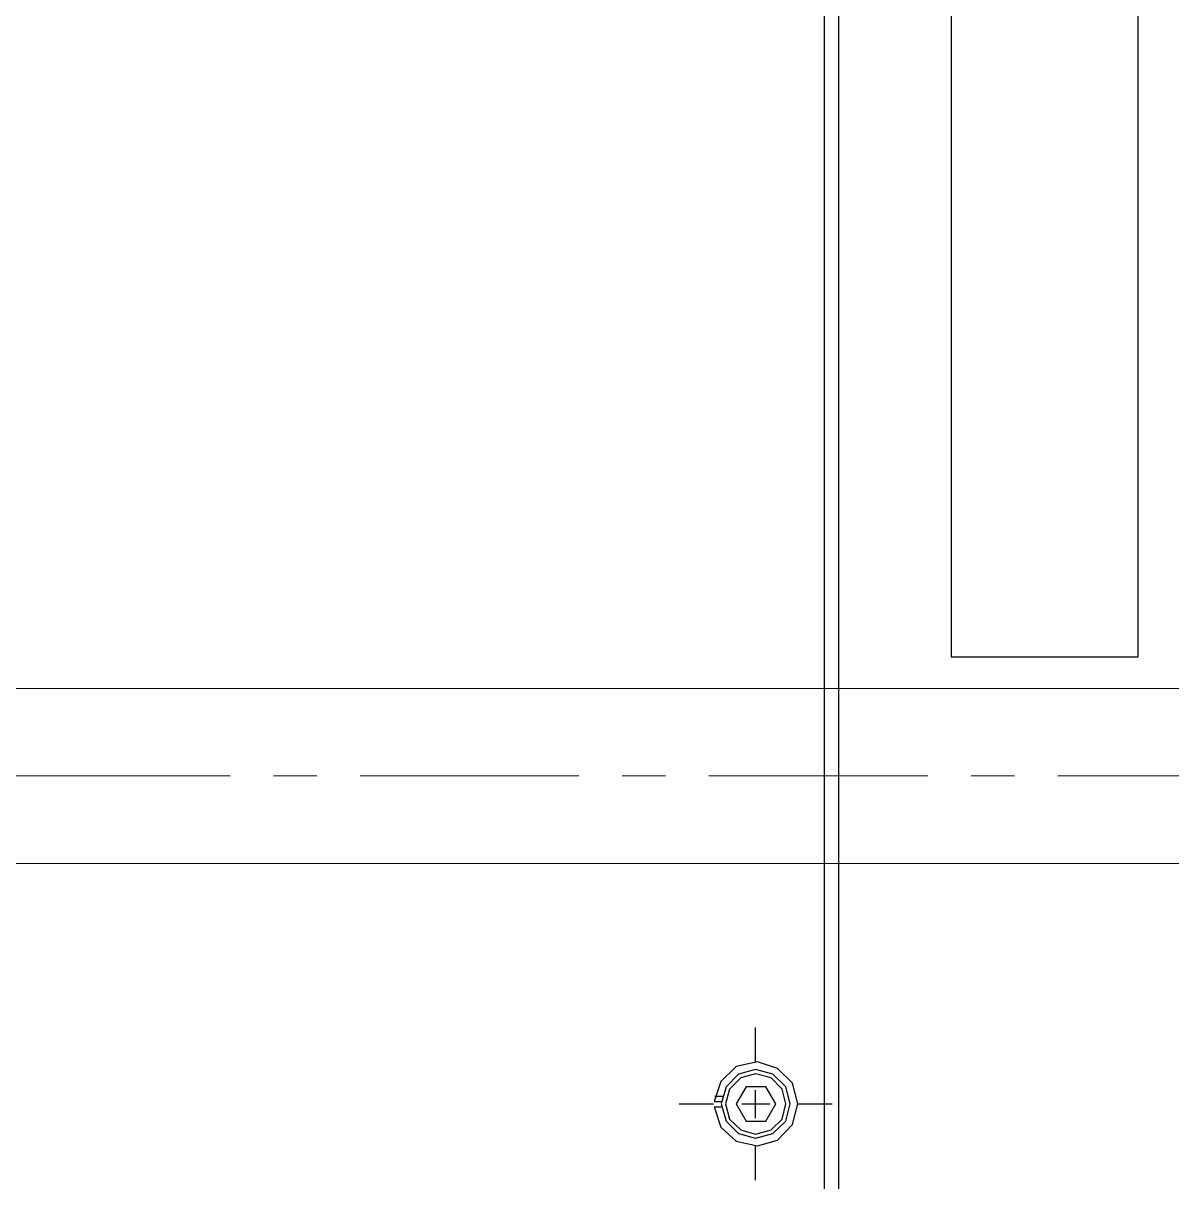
# Model space of a CAD drawing. Header units: millimetres. Extents: x -211 to 45495, y 24 to 52952.
# Drawn here: x 13556.2 to 13723.2, y 34323 to 34491.4 of the extents above; entities that cross this region are included whole.
import ezdxf

# ---------------------------------------------------------------- set-up
doc = ezdxf.new("R2010")
doc.units = ezdxf.units.MM
doc.linetypes.add('CENTER', pattern=[50.7, 31.8, -6.3, 6.3, -6.3])
doc.layers.add('Layer2', color=7, linetype='Continuous')

# ---------------------------------------------------------------- blocks, each defined once
blk = doc.blocks.new('BLKF215')
at = {"layer": 'Layer2', "color": 7, "linetype": 'Continuous', "lineweight": 13}
for p, q in [((15040.9, 34394.67), (12099.21, 34394.67)), ((12099.21, 34369.27), (16159.21, 34369.27))]:
    blk.add_line(p, q, dxfattribs=at)
at = {"layer": 'Layer2', "color": 7, "linetype": 'CENTER', "lineweight": 13}
blk.add_line((12084.21, 34381.97), (15055.9, 34381.97), dxfattribs=at)
blk = doc.blocks.new('BLKF1612')
at = {"layer": 'Layer2', "color": 7, "linetype": 'Continuous', "lineweight": 25}
for p, q in [((13660.55, 34338.09), (13658.91, 34336.46)), ((13662.7, 34338.7), (13660.55, 34338.09)), ((13664.94, 34338.09), (13662.7, 34338.7)), ((13666.58, 34336.46), (13664.94, 34338.09)), ((13658.91, 34336.46), (13658.31, 34334.31)), ((13667.09, 34334.31), (13666.58, 34336.46)), ((13658.31, 34334.31), (13658.91, 34332.07)), ((13658.91, 34332.07), (13660.55, 34330.52)), ((13664.94, 34330.52), (13666.58, 34332.07)), ((13660.55, 34330.52), (13662.7, 34329.91)), ((13662.7, 34329.91), (13664.94, 34330.52))]:
    blk.add_line(p, q, dxfattribs=at)
blk = doc.blocks.new('BLKF1613')
at = {"layer": 'Layer2', "color": 7, "linetype": 'Continuous', "lineweight": 25}
for p, q in [((13660.2, 34338.61), (13658.4, 34336.8)), ((13662.7, 34339.3), (13660.2, 34338.61)), ((13665.2, 34338.61), (13662.7, 34339.3)), ((13667.09, 34336.8), (13665.2, 34338.61)), ((13658.4, 34336.8), (13657.71, 34334.31)), ((13667.7, 34334.31), (13667.09, 34336.8)), ((13657.71, 34334.31), (13658.4, 34331.81)), ((13658.4, 34331.81), (13660.2, 34330)), ((13665.2, 34330), (13667.09, 34331.81)), ((13660.2, 34330), (13662.7, 34329.31)), ((13662.7, 34329.31), (13665.2, 34330))]:
    blk.add_line(p, q, dxfattribs=at)
blk = doc.blocks.new('BLKF1646')
at = {"layer": 'Layer2', "color": 7, "linetype": 'Continuous', "lineweight": 25}
for p, q in [((13659.86, 34339.73), (13657.62, 34337.58)), ((13662.96, 34340.42), (13659.86, 34339.73)), ((13665.89, 34339.47), (13662.96, 34340.42)), ((13668.04, 34337.32), (13665.89, 34339.47)), ((13668.82, 34334.31), (13668.04, 34337.32)), ((13668.04, 34331.29), (13668.82, 34334.31)), ((13656.67, 34333.88), (13657.62, 34330.95)), ((13657.62, 34330.95), (13659.86, 34328.88)), ((13665.89, 34329.05), (13668.04, 34331.29)), ((13659.86, 34328.88), (13662.96, 34328.19)), ((13662.96, 34328.19), (13665.89, 34329.05))]:
    blk.add_line(p, q, dxfattribs=at)
blk = doc.blocks.new('BLKF1534')
at = {"layer": 'Layer2', "color": 7, "linetype": 'Continuous', "lineweight": 25}
for p, q in [((13672.69, 34319.32), (13672.69, 34552.52)), ((13674.76, 34549.25), (13674.76, 34029.29)), ((13662.7, 34340.42), (13662.7, 34345.41)), ((13657.62, 34337.58), (13656.67, 34334.65)), ((13661.32, 34336.8), (13659.86, 34334.31)), ((13664.17, 34336.8), (13661.32, 34336.8)), ((13662.7, 34332.24), (13662.7, 34336.29)), ((13665.63, 34334.31), (13664.17, 34336.8)), ((13651.59, 34334.31), (13656.59, 34334.31)), ((13656.67, 34334.65), (13657.71, 34334.65)), ((13656.76, 34335.43), (13657.88, 34335.43)), ((13659.86, 34334.31), (13661.32, 34331.81)), ((13660.72, 34334.31), (13664.77, 34334.31)), ((13664.17, 34331.81), (13665.63, 34334.31)), ((13666.58, 34332.07), (13667.09, 34334.31)), ((13667.09, 34331.81), (13667.7, 34334.31)), ((13668.82, 34334.31), (13673.81, 34334.31)), ((13656.67, 34333.88), (13657.71, 34333.88)), ((13661.32, 34331.81), (13664.17, 34331.81)), ((13662.7, 34323.2), (13662.7, 34328.19))]:
    blk.add_line(p, q, dxfattribs=at)
for name in ['BLKF1646', 'BLKF1613', 'BLKF1612']:
    blk.add_blockref(name, (0, 0), dxfattribs=at)
blk = doc.blocks.new('BLKF2399')
at = {"layer": 'Layer2', "color": 3, "linetype": 'Continuous', "lineweight": 25}
for p, q in [((13691.11, 34999.27), (13691.11, 34399.27)), ((13718.31, 34399.27), (13718.31, 34999.27)), ((13691.11, 34399.27), (13718.31, 34399.27))]:
    blk.add_line(p, q, dxfattribs=at)
blk = doc.blocks.new('BLKF2393')
at = {"layer": 'Layer2', "color": 3, "linetype": 'Continuous', "lineweight": 25}
blk.add_blockref('BLKF2399', (0, 0), dxfattribs=at)

msp = doc.modelspace()

# ---------------------------------------------------------------- block references
at = {"layer": 'Layer2', "color": 3, "linetype": 'Continuous', "lineweight": 25}
msp.add_blockref('BLKF2393', (0, 0), dxfattribs=at)
at = {"layer": 'Layer2', "color": 7, "linetype": 'Continuous', "lineweight": 25}
msp.add_blockref('BLKF1534', (0, 0), dxfattribs=at)
at = {"layer": 'Layer2', "color": 7, "linetype": 'Continuous', "lineweight": 13}
msp.add_blockref('BLKF215', (0, 0), dxfattribs=at)

doc.saveas('drawing.dxf')
